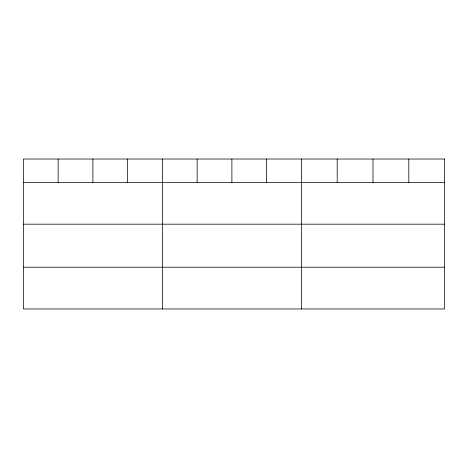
<?xml version="1.0" encoding="UTF-8"?>
<svg xmlns="http://www.w3.org/2000/svg" width="468" height="468" viewBox="0 0 468 468"><rect width="100%" height="100%" fill="white"/><g stroke="black" fill="none" stroke-linecap="round" stroke-linejoin="round"><path stroke-width="0.7" d="M23.4 182.409L444.6 182.409M23.4 224.178L444.6 224.178M23.4 267.21L444.6 267.21M408.798 159.021L408.798 182.409M372.996 159.021L372.996 182.409M337.194 159.021L337.194 182.409M301.392 159.021L301.392 308.979M266.643 159.021L266.643 182.409M231.894 159.021L231.894 182.409M197.145 159.021L197.145 182.409M162.396 159.021L162.396 308.979M127.647 159.021L127.647 182.409M92.898 159.021L92.898 182.409M58.149 159.021L58.149 182.409M444.6 159.021L23.4 159.021L23.4 308.979L444.6 308.979L444.6 159.021"/></g></svg>
